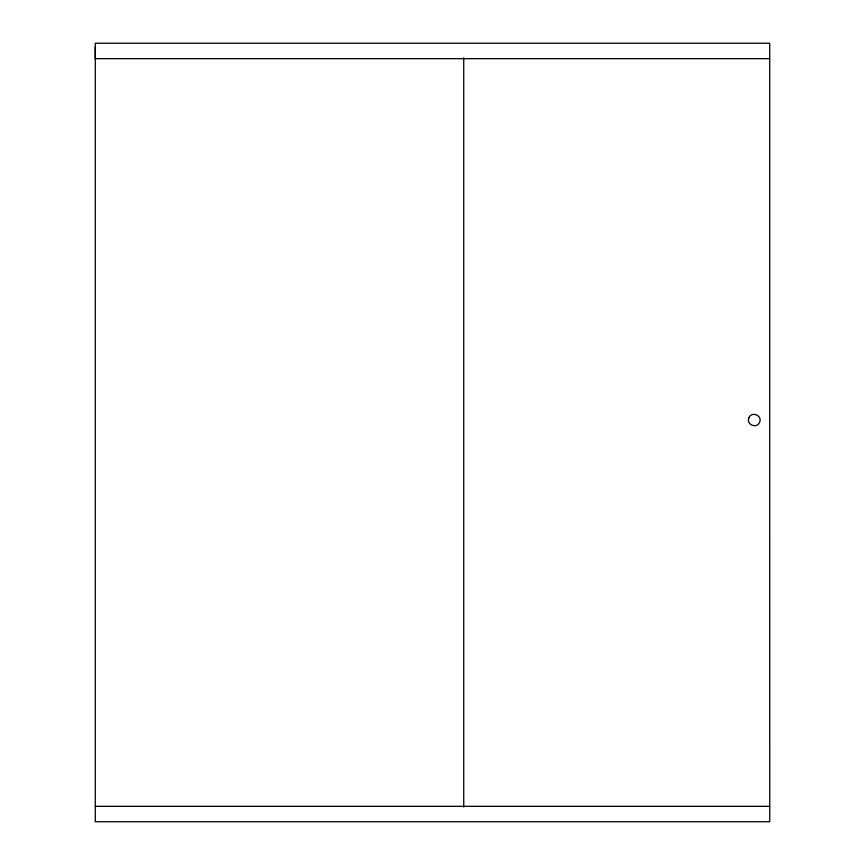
<?xml version="1.0" encoding="UTF-8"?>
<svg xmlns="http://www.w3.org/2000/svg" width="865" height="865" viewBox="0 0 865 865"><rect width="100%" height="100%" fill="white"/><g stroke="black" fill="none" stroke-linecap="round" stroke-linejoin="round"><path stroke-width="1.3" d="M769.699 58.669L95.258 58.669L95.258 43.25L769.699 43.25L769.742 821.75L95.301 821.75L95.301 47.099M95.301 806.331L769.742 806.331M463.737 57.901L463.737 807.099M748.885 417.892C745.879 424.683 757.145 429.17 759.632 422.163C762.638 415.373 751.371 410.886 748.885 417.892"/></g></svg>
